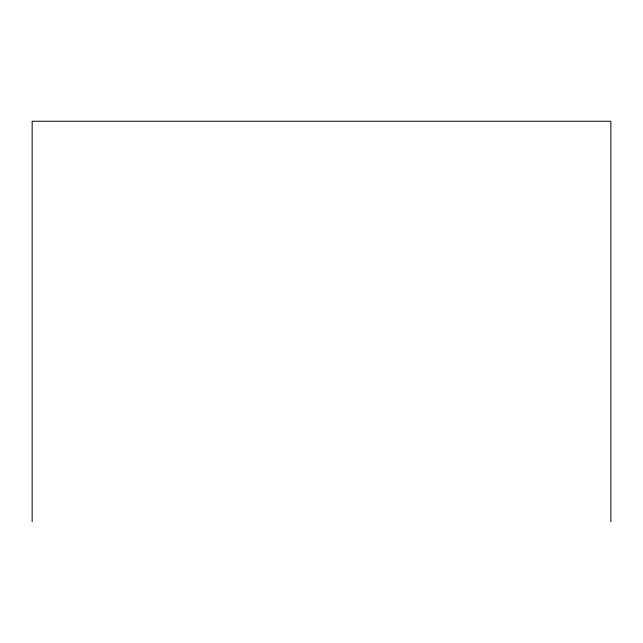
<?xml version="1.0" encoding="UTF-8"?>
<svg xmlns="http://www.w3.org/2000/svg" width="643" height="643" viewBox="0 0 643 643"><rect width="100%" height="100%" fill="white"/><g stroke="black" fill="none" stroke-linecap="round" stroke-linejoin="round"><path stroke-width="0.96" d="M610.85 521.754L610.85 121.246L32.15 121.246L32.15 521.754"/></g></svg>
